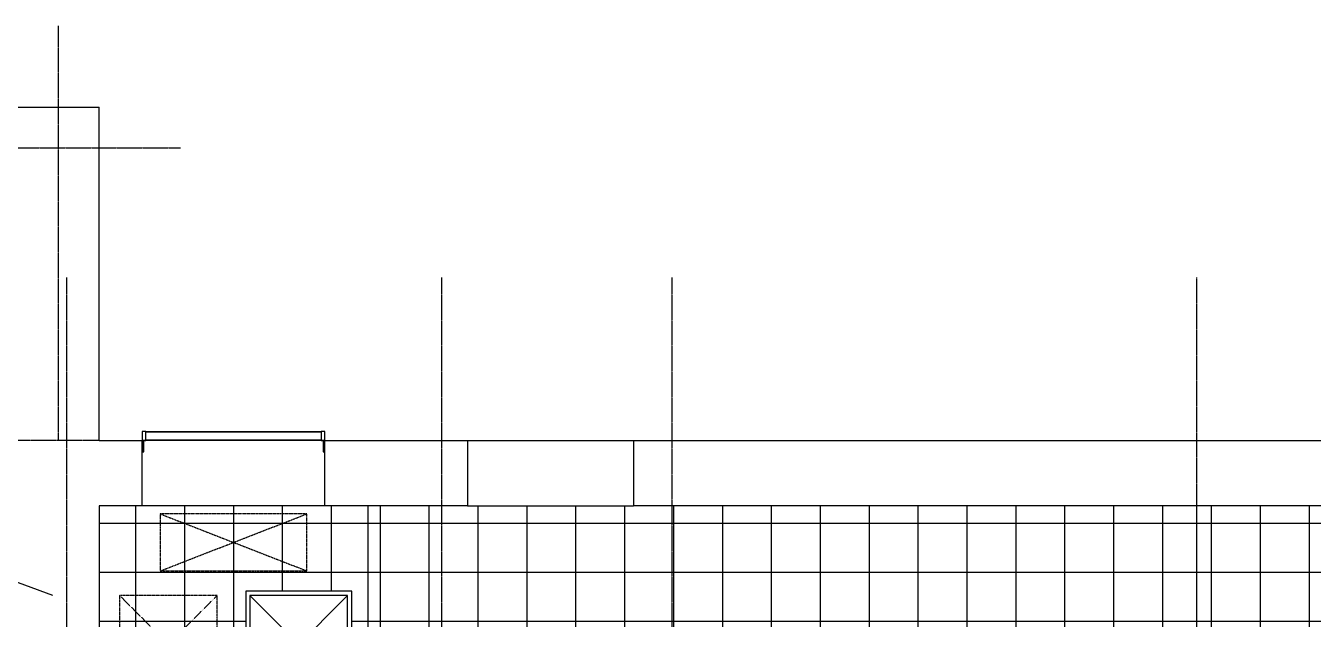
# Model space of a CAD drawing. Header units: millimetres. Extents: x 18456 to 179493, y -203649 to 469211.
# Drawn here: x 149441 to 157341, y 359961 to 363602 of the extents above; entities that cross this region are included whole.
import ezdxf

# ---------------------------------------------------------------- set-up
doc = ezdxf.new("R2010")
doc.units = ezdxf.units.MM
doc.linetypes.add('X-평면도(기본형)$0$CEN', pattern=[52.5, 50, -1, 0.5, -1])
doc.linetypes.add('X-평면도(기본형)$0$HID', pattern=[2.8, 1.8, -1])
for name, color, linetype, true_color in [('X-평면도(기본형)$0$4ELE', 4, 'Continuous', 0x00ffff), ('X-평면도(기본형)$0$CEN', 1, 'X-평면도(기본형)$0$CEN', 0xff0000), ('X-평면도(기본형)$0$ETC', 9, 'Continuous', 0x808080), ('X-평면도(기본형)$0$FUR', 6, 'Continuous', 0xff00ff), ('X-평면도(기본형)$0$MC', 7, 'Continuous', 0x7f7fff), ('X-평면도(기본형)$0$SYM', 7, 'Continuous', 0x000000), ('X-평면도(기본형)$0$TIL', 5, 'Continuous', 0x0000ff), ('X-평면도(기본형)$0$W1', 2, 'Continuous', 0xffff00), ('X-평면도(기본형)$0$피난구', 9, 'Continuous', 0x808080)]:
    doc.layers.add(name, color=color, linetype=linetype, true_color=true_color)

# ---------------------------------------------------------------- blocks, each defined once
blk = doc.blocks.new('U132 (X-평면도(기본형)$0$ng)')
at = {"color": 0, "linetype": 'ByBlock', "lineweight": -2}
for p, q in [((-560, -103.5), (-560, 22.5)), ((-560, 22.5), (-550, 22.5)), ((-550, 22.5), (-550, -47.5)), ((550, 22.5), (560, 22.5)), ((550, -47.5), (550, 22.5)), ((560, 22.5), (560, -103.5)), ((-560, -47.5), (-538, -47.5)), ((-538, -47.5), (-538, -50.5)), ((538, -50.5), (-538, -50.5)), ((-538, -50.5), (-538, -100.5)), ((-538, -50.5), (538, -50.5)), ((538, -50.5), (538, -47.5)), ((538, -47.5), (560, -47.5)), ((538, -100.5), (538, -50.5)), ((-538, -103.5), (-560, -103.5)), ((-538, -100.5), (538, -100.5)), ((538, -100.5), (-538, -100.5)), ((-538, -100.5), (-538, -103.5)), ((538, -103.5), (538, -100.5)), ((560, -103.5), (538, -103.5))]:
    blk.add_line(p, q, dxfattribs=at)
blk = doc.blocks.new('X-평면도(기본형)$0$esp')
at = {"layer": 'X-평면도(기본형)$0$FUR', "linetype": 'X-평면도(기본형)$0$HID'}
for p, q in [((375, 400), (1275, 50)), ((375, 50), (1275, 400))]:
    blk.add_line(p, q, dxfattribs=at)
at = {"layer": 'X-평면도(기본형)$0$FUR'}
blk.add_lwpolyline([(900, 1175), (1550, 1175), (1550, 525), (900, 525)], close=True, dxfattribs=at)
at = {"layer": 'X-평면도(기본형)$0$FUR', "linetype": 'X-평면도(기본형)$0$HID'}
blk.add_lwpolyline([(375, 50), (375, 400), (1275, 400), (1275, 50)], close=True, dxfattribs=at)
at = {"layer": 'X-평면도(기본형)$0$MC'}
blk.add_lwpolyline([(1650, 0), (0, 0), (0, 1300), (1650, 1300)], close=True, dxfattribs=at)
at = {"layer": 'X-평면도(기본형)$0$피난구', "linetype": 'X-평면도(기본형)$0$HID'}
for p, q in [((125, 550), (725, 1150)), ((125, 1150), (725, 550))]:
    blk.add_line(p, q, dxfattribs=at)
at = {"layer": 'X-평면도(기본형)$0$피난구', "color": 1, "true_color": 0xff0000}
for p, q in [((925, 550), (1525, 1150)), ((925, 1150), (1525, 550))]:
    blk.add_line(p, q, dxfattribs=at)
at = {"layer": 'X-평면도(기본형)$0$피난구', "linetype": 'X-평면도(기본형)$0$HID'}
blk.add_lwpolyline([(125, 1150), (725, 1150), (725, 550), (125, 550)], close=True, dxfattribs=at)
at = {"layer": 'X-평면도(기본형)$0$피난구'}
blk.add_lwpolyline([(925, 1150), (1525, 1150), (1525, 550), (925, 550)], close=True, dxfattribs=at)

msp = doc.modelspace()

# ---------------------------------------------------------------- hatches: boundary and pattern name
at = {"layer": 'X-평면도(기본형)$0$TIL'}
h = msp.add_hatch(dxfattribs=at)
h.set_pattern_fill('H3', color=256, scale=300, angle=45, style=0, pattern_type=2)
h.set_pattern_definition([(360, (-513182.68, 338949.67), (2e-13, 300), []), (90, (-513182.68, 338949.67), (-300, 9e-14), [])])
h.paths.add_polyline_path([(156801.3, 353492.4), (157001.3, 353492.4), (157001.3, 353292.4), (156801.3, 353292.4), (156801.3, 353112.4), (156441.3, 353112.4), (156441.3, 351862.4), (156866.3, 351862.4), (156866.3, 351532.4), (157256.3, 351532.4), (157256.3, 350812.4), (157131.3, 350812.4), (157131.3, 350672.4), (157016.3, 350672.4), (157016.3, 349152.4), (157131.3, 349152.4), (157131.3, 344892.4), (156031.3, 344892.4), (156031.3, 345007.4), (153311.3, 345007.4), (153311.3, 344892.4), (144901.3, 344892.4), (144901.3, 343797.4), (157426.3, 343797.4), (157426.3, 347212.4), (159466.3, 347212.4), (159466.3, 353597.4), (157466.3, 353597.4), (157466.3, 360657.4), (149891.3, 360657.4), (149891.3, 359357.4), (151711.3, 359357.4), (151711.3, 359762.4), (156801.3, 359762.4), (156801.3, 359392.4), (156686.3, 359392.4), (156686.3, 357912.4), (156801.3, 357912.4)], flags=0)
h.paths.add_polyline_path([(150791.3, 359482.4), (150791.3, 360132.4), (151441.3, 360132.4), (151441.3, 359482.4)], flags=0)

# ---------------------------------------------------------------- linework, layer by layer
at = {"layer": 'X-평면도(기본형)$0$4ELE'}
for p, q in [((151276.3, 361057.4), (150156.3, 361057.4)), ((152151.3, 361057.4), (153171.3, 361057.4)), ((151276.3, 360657.4), (150156.3, 360657.4)), ((152151.3, 360657.4), (153171.3, 360657.4))]:
    msp.add_line(p, q, dxfattribs=at)
at = {"layer": 'X-평면도(기본형)$0$CEN'}
for p, q in [((149641.3, 361057.4), (149641.3, 363602.4)), ((140131.3, 362852.4), (150391.3, 362852.4)), ((149691.3, 362057.4), (149691.3, 351662.4)), ((151991.3, 362057.4), (151991.3, 354777.4)), ((153406.3, 362057.4), (153406.3, 353302.4)), ((156626.3, 353602.4), (156626.3, 362057.4)), ((149891.3, 361057.4), (149241.3, 361057.4))]:
    msp.add_line(p, q, dxfattribs=at)
at = {"layer": 'X-평면도(기본형)$0$SYM'}
msp.add_lwpolyline([(147966.3, 360713.4), (148721.3, 360435.4), (148721.3, 360348.7), (148861.3, 360488.7), (148861.3, 360383.8), (149606.3, 360109.5)], dxfattribs=at)
at = {"layer": 'X-평면도(기본형)$0$W1'}
for p, q in [((148551.3, 363102.4), (149891.3, 363102.4)), ((149891.3, 361057.4), (149891.3, 363102.4)), ((149891.3, 361057.4), (150156.3, 361057.4)), ((150156.3, 360657.4), (150156.3, 361057.4)), ((151276.3, 360657.4), (151276.3, 361057.4)), ((151276.3, 361057.4), (152151.3, 361057.4)), ((152151.3, 361057.4), (152151.3, 360657.4)), ((153171.3, 361057.4), (153171.3, 360657.4)), ((153171.3, 361057.4), (157866.3, 361057.4)), ((149891.3, 360657.4), (149891.3, 359357.4)), ((150156.3, 360657.4), (149891.3, 360657.4)), ((152151.3, 360657.4), (151276.3, 360657.4)), ((157466.3, 360657.4), (153171.3, 360657.4))]:
    msp.add_line(p, q, dxfattribs=at)

# ---------------------------------------------------------------- block references
at = {"xscale": -1, "rotation": 180}
msp.add_blockref('X-평면도(기본형)$0$esp', (149891.3, 360657.4), dxfattribs=at)
at = {"layer": 'X-평면도(기본형)$0$ETC', "xscale": -1, "rotation": 180}
msp.add_blockref('U132 (X-평면도(기본형)$0$ng)', (150716.3, 361009.9), dxfattribs=at)

doc.saveas('drawing.dxf')
